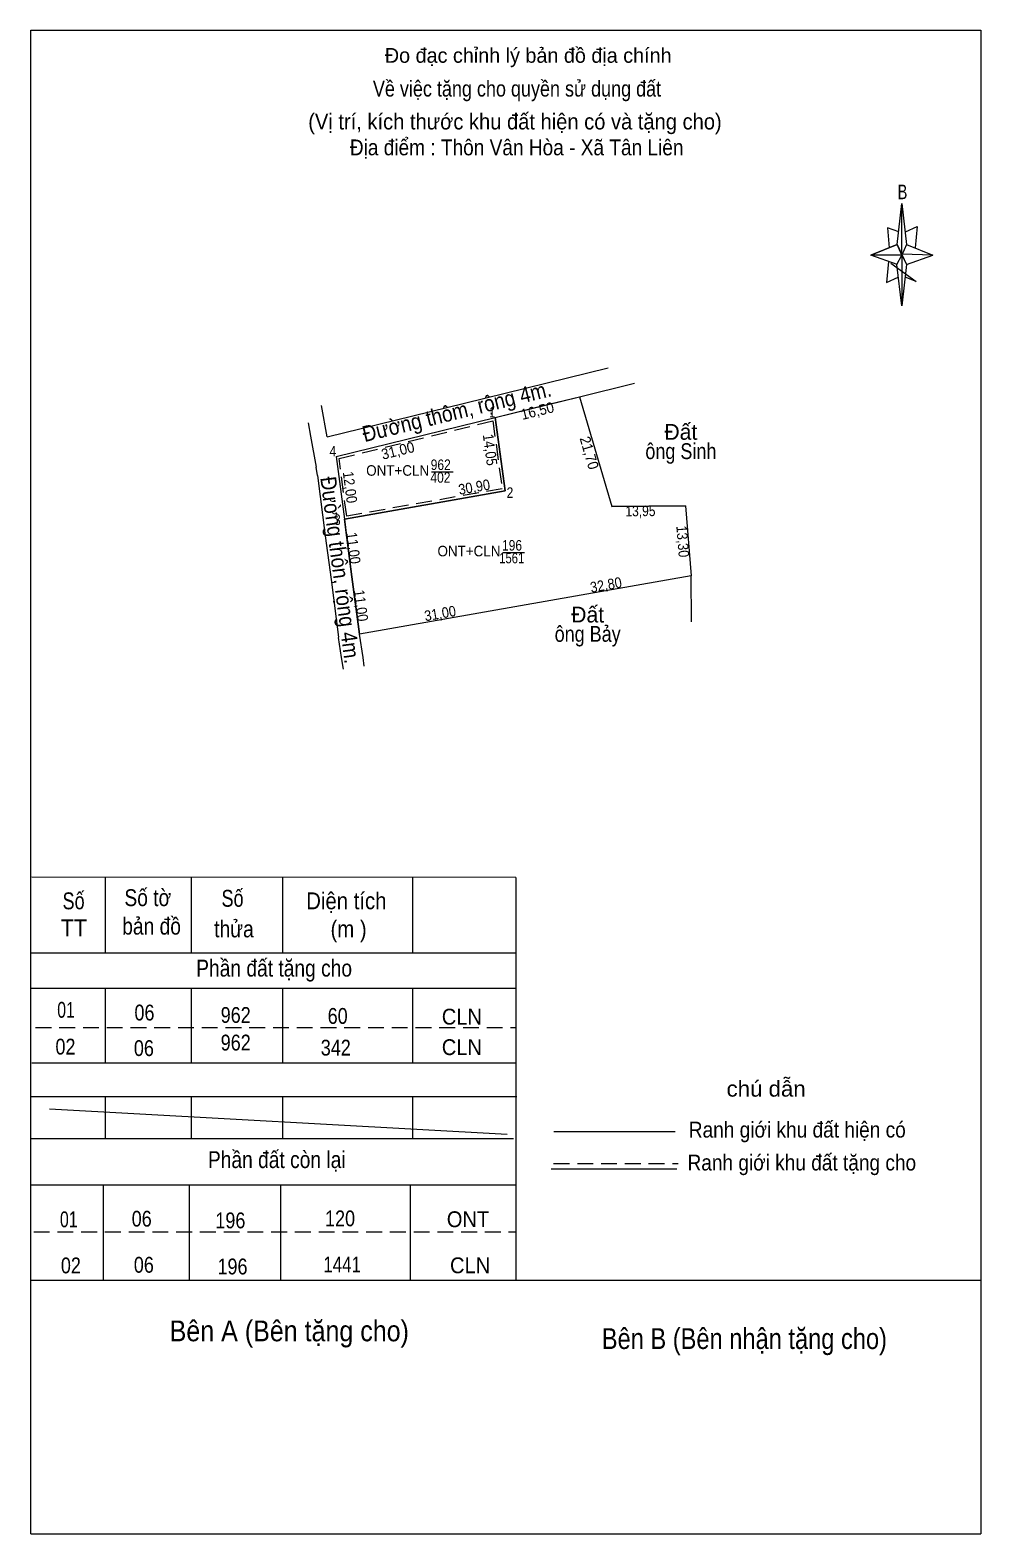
# Model space of a CAD drawing. Header units: metres. Extents: x 548307 to 550232, y 1838395 to 1838848.
# Drawn here: x 549038.1 to 549218.3, y 1838422.1 to 1838707.2 of the extents above; entities that cross this region are included whole.
import ezdxf
from ezdxf.enums import TextEntityAlignment as Align

# ---------------------------------------------------------------- set-up
doc = ezdxf.new("R2010")
doc.units = ezdxf.units.M
doc.linetypes.add('DOTTED', pattern=[1.5, 0.3, -1.2])
doc.linetypes.add('MEDIUM_DASHED', pattern=[4.5, 3, -1.5])
for name, color, linetype, lineweight in [('1', 7, 'DOTTED', 13), ('10', 7, 'Continuous', 13), ('12', 7, 'Continuous', 13), ('15', 7, 'Continuous', 13), ('17', 7, 'Continuous', 13), ('23', 7, 'Continuous', 13), ('63', 7, 'Continuous', 13)]:
    doc.layers.add(name, color=color, linetype=linetype, lineweight=lineweight)
doc.layers.add('20', color=7, linetype='Continuous')

msp = doc.modelspace()

# ---------------------------------------------------------------- linework, layer by layer
at = {"layer": '1', "linetype": 'Continuous'}
msp.add_lwpolyline([(549142.24, 1838637.72), (549148.35, 1838616.9), (549162.3, 1838617.03), (549163.36, 1838603.77), (549131.06, 1838598.06), (549100.53, 1838592.67), (549099.1, 1838603.58), (549097.67, 1838614.49), (549128.1, 1838619.86), (549126.21, 1838633.78)], close=True, dxfattribs=at)
at = {"layer": '1', "linetype": 'MEDIUM_DASHED'}
msp.add_lwpolyline([(549125.79, 1838633.16), (549127.54, 1838620.27), (549098.1, 1838615.07), (549096.66, 1838626)], close=True, dxfattribs=at)
at = {"layer": '10'}
for p, q in [((549142.24, 1838637.72), (549148.35, 1838616.9)), ((549162.3, 1838617.03), (549163.36, 1838603.77)), ((549163.41, 1838595.06), (549163.36, 1838603.77))]:
    msp.add_line(p, q, dxfattribs=at)
at = {"layer": '12'}
msp.add_line((549038.27, 1838422.12), (549218.27, 1838422.12), dxfattribs=at)
at = {"layer": '15'}
for p, q in [((549120.43, 1838636.48), (549147.67, 1838643.18)), ((549142.24, 1838637.72), (549152.66, 1838640.28)), ((549094.41, 1838630.08), (549120.43, 1838636.48)), ((549126.21, 1838633.78), (549135.1, 1838635.97)), ((549135.1, 1838635.97), (549142.24, 1838637.72)), ((549096.11, 1838626.38), (549126.21, 1838633.78)), ((549092.55, 1838622.76), (549092.34, 1838624.35)), ((549162.3, 1838617.03), (549148.35, 1838616.9)), ((549041.76, 1838502.69), (549128.51, 1838497.88))]:
    msp.add_line(p, q, dxfattribs=at)
for points in [[(549090.79, 1838632.75), (549091.25, 1838630.26), (549092.34, 1838624.35)], [(549126.21, 1838633.78), (549128.1, 1838619.86), (549097.67, 1838614.49)], [(549163.36, 1838603.77), (549131.06, 1838598.06), (549100.53, 1838592.67)]]:
    msp.add_lwpolyline(points, dxfattribs=at)
at = {"layer": '17'}
for p, q in [((549038.27, 1838422.12), (549038.27, 1838707.22)), ((549202.39, 1838666.56), (549203.31, 1838674.36)), ((549202.71, 1838668.96), (549200.59, 1838669.76)), ((549202.39, 1838662.76), (549197.39, 1838664.56)), ((549204.19, 1838666.56), (549209.19, 1838664.56)), ((549201.23, 1838663), (549205.99, 1838659.56)), ((549204.19, 1838662.76), (549203.31, 1838654.96)), ((549200.39, 1838659.36), (549202.59, 1838660.36)), ((549205.99, 1838659.56), (549203.91, 1838660.36)), ((549130.15, 1838546.54), (549038.43, 1838546.6)), ((549052.35, 1838546.54), (549052.35, 1838532.26)), ((549068.63, 1838546.54), (549068.63, 1838532.26)), ((549085.95, 1838546.54), (549085.95, 1838532.26)), ((549110.55, 1838546.54), (549110.55, 1838532.26)), ((549130.15, 1838546.54), (549130.15, 1838470.22)), ((549038.27, 1838532.26), (549130.15, 1838532.26)), ((549038.27, 1838525.58), (549130.15, 1838525.58)), ((549052.35, 1838525.58), (549052.35, 1838511.42)), ((549068.63, 1838525.58), (549068.63, 1838511.42)), ((549085.95, 1838525.58), (549085.95, 1838511.42)), ((549110.55, 1838525.58), (549110.55, 1838511.42)), ((549038.43, 1838511.42), (549130.03, 1838511.42)), ((549038.27, 1838505.06), (549130.35, 1838505.06)), ((549052.35, 1838505.06), (549052.35, 1838497.08)), ((549068.63, 1838505.06), (549068.63, 1838497.08)), ((549085.95, 1838505.06), (549085.95, 1838497.08)), ((549110.55, 1838505.06), (549110.55, 1838497.08)), ((549038.11, 1838497.08), (549129.71, 1838497.08)), ((549137.35, 1838498.42), (549160.35, 1838498.42)), ((549136.83, 1838491.34), (549160.63, 1838491.34)), ((549038.27, 1838488.32), (549130.15, 1838488.32)), ((549051.95, 1838488.32), (549051.95, 1838470.22)), ((549068.23, 1838488.32), (549068.23, 1838470.22)), ((549085.55, 1838488.32), (549085.55, 1838470.22)), ((549110.15, 1838488.32), (549110.15, 1838470.22)), ((549038.27, 1838470.22), (549218.27, 1838470.22))]:
    msp.add_line(p, q, dxfattribs=at)
at = {"layer": '17', "linetype": 'MEDIUM_DASHED'}
for p, q in [((549039.15, 1838518.14), (549130.27, 1838518.14)), ((549137.31, 1838492.34), (549160.91, 1838492.34)), ((549038.79, 1838479.36), (549130.15, 1838479.36))]:
    msp.add_line(p, q, dxfattribs=at)
at = {"layer": '17'}
for points in [[(549038.27, 1838707.22), (549218.27, 1838707.22), (549218.27, 1838422.12)], [(549203.99, 1838668.96), (549206.19, 1838669.96), (549205.79, 1838665.96)], [(549203.31, 1838664.56), (549202.39, 1838666.56), (549197.39, 1838664.56)], [(549203.31, 1838664.56), (549204.19, 1838662.76), (549209.19, 1838664.56)]]:
    msp.add_lwpolyline(points, dxfattribs=at)
for points in [[(549203.31, 1838674.36), (549204.19, 1838666.56), (549203.31, 1838664.56)], [(549203.31, 1838664.56), (549197.39, 1838664.56), (549202.39, 1838666.56), (549204.19, 1838662.76), (549209.19, 1838664.56), (549203.31, 1838664.76)], [(549203.31, 1838664.56), (549203.31, 1838654.96), (549202.31, 1838662.76)]]:
    msp.add_lwpolyline(points, close=True, dxfattribs=at)
at = {"layer": '23'}
for p, q in [((549094.41, 1838630.08), (549093.3, 1838636.02)), ((549096.11, 1838626.38), (549097.67, 1838614.49)), ((549092.55, 1838622.76), (549094.04, 1838611.35)), ((549097.67, 1838614.49), (549098.08, 1838611.35)), ((549094.04, 1838611.35), (549095.13, 1838603.06)), ((549098.08, 1838611.35), (549099.1, 1838603.58)), ((549095.13, 1838603.06), (549096.56, 1838592.15)), ((549099.1, 1838603.58), (549100.53, 1838592.67))]:
    msp.add_line(p, q, dxfattribs=at)
for points in [[(549097.48, 1838586.05), (549097.14, 1838588.27), (549096.57, 1838592.07)], [(549101.44, 1838586.65), (549101.2, 1838588.27), (549100.53, 1838592.67)]]:
    msp.add_lwpolyline(points, dxfattribs=at)
at = {"layer": '63'}
for p, q in [((549200.59, 1838669.76), (549200.91, 1838665.96)), ((549200.79, 1838663.36), (549200.39, 1838659.36)), ((549114.17, 1838623.49), (549118.26, 1838623.49)), ((549127.68, 1838608.21), (549131.77, 1838608.21))]:
    msp.add_line(p, q, dxfattribs=at)

# ---------------------------------------------------------------- texts
at = {"layer": '1'}
for s, width, p in [('ONT+CLN', 0.95, (549107.76, 1838622.73)), ('962', 0.85, (549115.92, 1838623.82)), ('402', 0.85, (549115.86, 1838621.41)), ('196', 0.85, (549129.43, 1838608.54)), ('ONT+CLN', 0.95, (549121.27, 1838607.45)), ('1561', 0.8, (549129.37, 1838606.13))]:
    msp.add_text(s, height=2, dxfattribs=dict(at, width=width)).set_placement(p, align=Align.CENTER)
at = {"layer": '15', "width": 0.9}
for s, rotation, p in [('Đường thôm, rộng 4m.', 13.818, (549119.307, 1838633.48)), ('Đường thôn, rộng 4m.', 277.49, (549095.406, 1838604.671))]:
    msp.add_text(s, height=3, rotation=rotation, dxfattribs=at).set_placement(p, align=Align.CENTER)
at = {"layer": '15'}
for p in [(549161.415, 1838629.55), (549143.755, 1838594.91)]:
    msp.add_text('Đất', height=3, dxfattribs=at).set_placement(p, align=Align.CENTER)
at = {"layer": '15', "width": 0.85}
for s, p in [('ông Sinh', (549161.42, 1838625.89)), ('ông Bảy', (549143.76, 1838591.25))]:
    msp.add_text(s, height=3, dxfattribs=at).set_placement(p, align=Align.CENTER)
at = {"layer": '17'}
msp.add_text('Đo đạc chỉnh lý bản đồ địa chính', height=2.8, dxfattribs=at).set_placement((549132.49, 1838701.02), align=Align.CENTER)
for s, height, width, p in [('Về việc tặng cho quyền sử dụng đất', 3, 0.85, (549130.37, 1838694.62)), ('B', 2.756, 0.75, (549203.41, 1838675.16)), ('Số tờ', 3.2, 0.85, (549060.41, 1838541.14)), ('Số', 3.2, 0.8, (549046.35, 1838540.54)), ('bản đồ', 3.2, 0.85, (549061.13, 1838535.74)), ('thửa', 3.2, 0.85, (549076.74, 1838535.22)), ('TT', 3.2, 0.95, (549046.41, 1838535.42)), ('(m )', 3.2, 0.9, (549098.46, 1838535.22)), ('Phần đất tặng cho', 3.2, 0.85, (549084.35, 1838527.78)), ('01', 3, 0.75, (549044.92, 1838519.98)), ('06', 3, 0.85, (549059.78, 1838519.46)), ('962', 3, 0.85, (549077.07, 1838519)), ('60', 3, 0.85, (549096.39, 1838518.82)), ('CLN', 3, 0.95, (549119.93, 1838518.68)), ('02', 3, 0.85, (549044.81, 1838513)), ('962', 3, 0.85, (549077.07, 1838513.77)), ('342', 3, 0.85, (549096.03, 1838512.81)), ('CLN', 3, 0.95, (549119.93, 1838512.9)), ('06', 3, 0.85, (549059.67, 1838512.72)), ('chú dẫn', 3, 1.05, (549177.57, 1838505.02)), ('Ranh giới khu đất hiện có ', 3, 0.9, (549183.98, 1838497.26)), ('Phần đất còn lại', 3.2, 0.85, (549084.85, 1838491.48)), ('Ranh giới khu đất tặng cho', 3, 0.9, (549184.335, 1838491.02)), ('01', 3, 0.75, (549045.44, 1838480.26)), ('06', 3, 0.85, (549059.26, 1838480.38)), ('196', 3, 0.85, (549076.06, 1838480.06)), ('120', 3, 0.85, (549096.84, 1838480.44)), ('ONT', 3, 0.95, (549121.09, 1838480.28)), ('02', 3, 0.85, (549045.84, 1838471.52)), ('06', 3, 0.85, (549059.66, 1838471.64)), ('196', 3, 0.85, (549076.46, 1838471.32)), ('1441', 3, 0.8, (549097.235, 1838471.7)), ('CLN', 3, 0.95, (549121.49, 1838471.54)), ('Bên A (Bên tặng cho)', 3.94, 0.9, (549087.225, 1838458.64)), ('Bên B (Bên nhận tặng cho)', 3.94, 0.85, (549173.455, 1838457.18))]:
    msp.add_text(s, height=height, dxfattribs=dict(at, width=width)).set_placement(p, align=Align.CENTER)
at = {"layer": '17', "width": 0.95}
msp.add_text('(Vị trí, kích thước khu đất hiện có và tặng cho)', height=3, dxfattribs=at).set_placement((549090.81, 1838688.38))
at = {"layer": '20', "width": 0.9}
msp.add_text('Địa điểm : Thôn Vân Hòa - Xã Tân Liên', height=3, dxfattribs=at).set_placement((549130.305, 1838683.48), align=Align.CENTER)
at = {"layer": '63'}
for s, width, p in [(' 1', 0.75, (549126.21, 1838633.78)), (' 4', 0.85, (549096.11, 1838626.38)), (' 2', 0.85, (549129.67, 1838618.54)), (' 3', 0.8, (549096.95, 1838613.39))]:
    msp.add_text(s, height=2, dxfattribs=dict(at, width=width)).set_placement(p, align=Align.RIGHT)
for s, rotation, width, p in [('16,50', 13.809, 0.95, (549134.471, 1838634.062)), ('14,05', 277.732, 0.9, (549124.284, 1838627.525)), ('21,70', 286.355, 0.95, (549143.11, 1838626.782)), ('31,00', 13.812, 0.95, (549108.031, 1838626.523)), ('12,00', 277.475, 0.9, (549097.746, 1838620.415)), ('30,90', 10.008, 0.9, (549122.436, 1838619.616)), ('13,95', 0.534, 0.85, (549153.771, 1838615.057)), ('13,30', 274.57, 0.9, (549160.788, 1838610.195)), ('11,00', 277.467, 0.9, (549098.395, 1838608.9)), ('32,80', 10.025, 0.9, (549147.396, 1838601.067)), ('11,00', 277.467, 0.9, (549099.825, 1838598)), ('31,00', 10.012, 0.9, (549115.976, 1838595.646))]:
    msp.add_text(s, height=2, rotation=rotation, dxfattribs=dict(at, width=width)).set_placement(p, align=Align.CENTER)
for s, width, p in [('Số', 0.8, (549076.47, 1838541.02)), ('Diện tích', 0.9, (549098.03, 1838540.54))]:
    msp.add_text(s, height=3.2, dxfattribs=dict(at, width=width)).set_placement(p, align=Align.CENTER)

doc.saveas('drawing.dxf')
